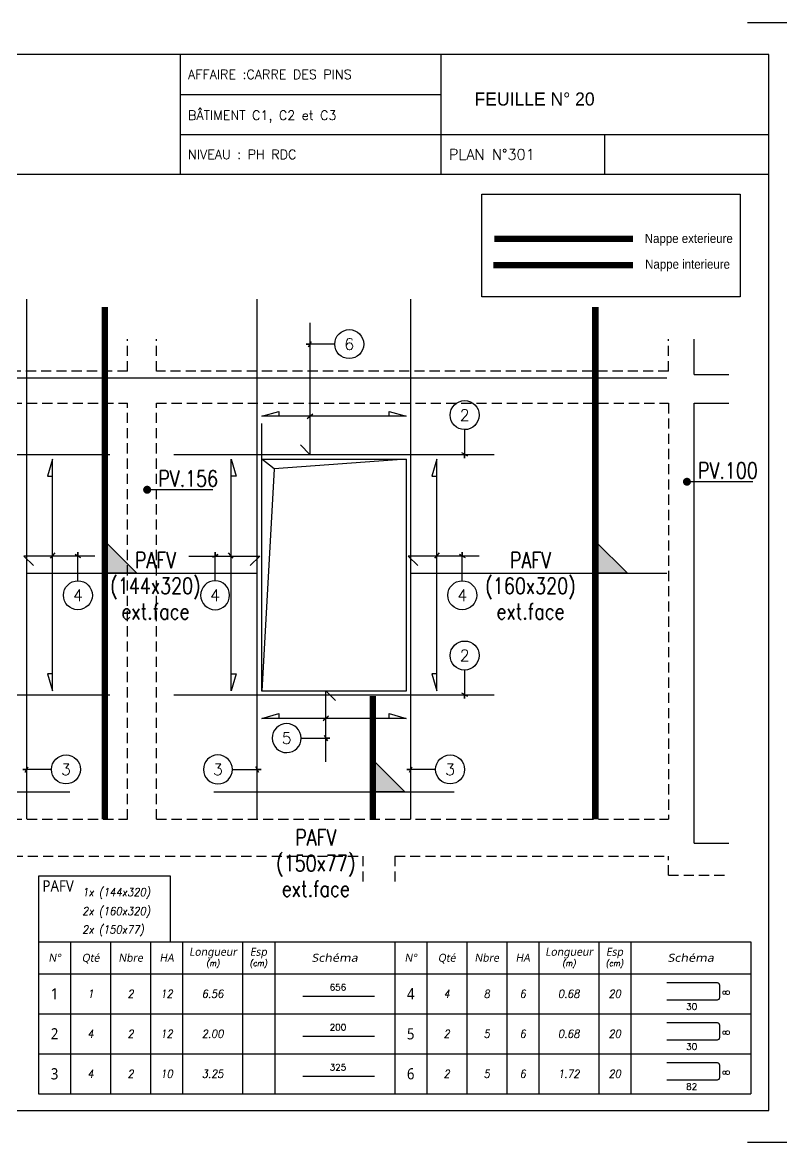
# Model space of a CAD drawing. Header units: metres. Extents: x -5618 to 118954, y -306 to 4637.
# Drawn here: x 12709 to 13183, y 894 to 1594 of the extents above; entities that cross this region are included whole.
import ezdxf
from ezdxf.enums import TextEntityAlignment as Align

# ---------------------------------------------------------------- set-up
doc = ezdxf.new("R2010")
doc.units = ezdxf.units.M
doc.linetypes.add('CACHE', pattern=[9.524999999999999, 6.35, -3.175])
for name, color, linetype in [('COTATION', 1, 'Continuous'), ('GO-CARTOUCHE', 7, 'Continuous'), ('GO-FER-HA', 140, 'Continuous'), ('GO-TEXTE-FER', 3, 'Continuous'), ('STR_TS', 22, 'Continuous'), ('STR_TS_TXT', 7, 'Continuous'), ('STR_VOI-POT', 6, 'Continuous')]:
    doc.layers.add(name, color=color, linetype=linetype)
doc.layers.add('Kofragna_forma', color=7, linetype='Continuous', lineweight=70)
doc.styles.add('schéma', font='simplex.shx')
doc.styles.add('Tableau', font='romans.shx', dxfattribs={"width": 0.9, "oblique": 10})
doc.styles.add('Tableau2', font='trebuc.TTF', dxfattribs={"width": 0.9, "oblique": 10})
doc.styles.add('TEXTE', font='romans.shx')
doc.styles.add('TEXTE TS', font='romans.shx', dxfattribs={"width": 0.7, "oblique": 15})
doc.styles.add('TEXTEBA', font='ARIAL.TTF')

# ---------------------------------------------------------------- blocks, each defined once
blk = doc.blocks.new('ime')
at = {"layer": 'COTATION', "const_width": 2.5}
blk.add_lwpolyline([(1.25, 0, -1), (-1.25, 0, -1)], format="xyb", close=True, dxfattribs=at)
at = {"layer": 'COTATION'}
blk.add_lwpolyline([(41.09158464876236, 0), (0, 0)], dxfattribs=at)
at = {"layer": 'COTATION', "color": 7, "style": 'TEXTE TS', "width": 0.8}
blk.add_attdef('NAME', (9.079526555316988, 2), '', height=10, dxfattribs=at)
blk = doc.blocks.new('A$C6F247267')
blk.add_hatch(color=256).paths.add_polyline_path([(5.684341886080801e-14, -0.1999999999999886), (-0.1999999999999886, 0), (5.684341886080801e-14, 0)])
blk.add_lwpolyline([(-0.1999999999999886, 0), (5.684341886080801e-14, 0), (5.684341886080801e-14, -0.1999999999999886), (-0.1999999999999886, 0)])
blk = doc.blocks.new('mrega')
at = {"layer": 'STR_TS_TXT', "style": 'TEXTE TS', "width": 0.8}
for tag, p in [('ST10', (14.47619047619082, 0)), ('DIM', (14.47619047619082, -16)), ('NOTE', (14.47619047619082, -32))]:
    blk.add_attdef(tag, text='', height=10, dxfattribs=at).set_placement(p, align=Align.CENTER)
blk = doc.blocks.new('U')
at = {"layer": 'GO-TEXTE-FER'}
for p, q in [((0, 0), (0, -1)), ((0, 0), (8.900000000000002, 0)), ((0.8000000000000007, 0), (0.8000000000000007, -1)), ((1.800000000000001, 0), (1.800000000000001, -1)), ((2.800000000000001, 0), (2.800000000000001, -1)), ((3.600000000000001, 0), (3.600000000000001, -1)), ((5.100000000000001, 0), (5.100000000000001, -1)), ((5.900000000000002, 0), (5.900000000000002, -1)), ((8.900000000000002, 0), (8.900000000000002, -1)), ((0, -1), (8.900000000000002, -1))]:
    blk.add_line(p, q, dxfattribs=at)
at = {"layer": 'GO-TEXTE-FER', "color": 1}
blk.add_lwpolyline([(6.803314236992733, -0.6501039319644448), (8.063314236992696, -0.6501039319645301, 0.414213562373095), (8.123314236992684, -0.5901039319644994), (8.123314236992641, -0.2901039319645164, 0.4142135623730951), (8.063314236992653, -0.2301039319644858), (6.803314236992733, -0.2301039319644858)], format="xyb", dxfattribs=at)
at = {"layer": 'GO-TEXTE-FER', "color": 1, "style": 'Tableau'}
blk.add_attdef('Largeur', text='', height=0.16, rotation=90, dxfattribs=at).set_placement((8.284040132140975, -0.4721743387249857), align=Align.MIDDLE_CENTER)
at = {"layer": 'GO-TEXTE-FER', "style": 'Tableau2', "width": 0.9}
blk.add_attdef('NUMERO', text='', height=0.28, dxfattribs=at).set_placement((0.4000000000000021, -0.5), align=Align.MIDDLE_CENTER)
at = {"layer": 'GO-TEXTE-FER', "style": 'Tableau', "oblique": 10, "width": 0.9}
for tag, p in [('QUANTITE', (1.300000000000001, -0.5)), ('NOMBRE', (2.300000000000001, -0.5)), ('NUANCE', (3.200000000000003, -0.5)), ('LONGUEUR', (4.350000000000001, -0.5)), ('ESPACEMENTS', (5.5, -0.5))]:
    blk.add_attdef(tag, text='', height=0.2, dxfattribs=at).set_placement(p, align=Align.MIDDLE_CENTER)
at = {"layer": 'GO-TEXTE-FER', "color": 1, "style": 'Tableau'}
blk.add_attdef('Longueur', text='', height=0.16, dxfattribs=at).set_placement((7.421867254534655, -0.819129785683189), align=Align.MIDDLE_CENTER)
blk = doc.blocks.new('Désignation')
at = {"layer": 'GO-TEXTE-FER'}
for p, q in [((0, 0.7999999999999998), (8.900000000000002, 0.7999999999999998)), ((0, 0.7999999999999998), (0, 0)), ((0.8000000000000007, 0.7999999999999998), (0.8000000000000007, 0)), ((1.800000000000001, 0.7999999999999998), (1.800000000000001, 0)), ((2.800000000000001, 0.7999999999999998), (2.800000000000001, 0)), ((3.600000000000001, 0.7999999999999998), (3.600000000000001, 0)), ((5.100000000000001, 0.7999999999999998), (5.100000000000001, 0)), ((5.900000000000002, 0.7999999999999998), (5.900000000000002, 0)), ((8.900000000000002, 0.7999999999999998), (8.900000000000002, 0)), ((0, 0), (8.900000000000002, 0))]:
    blk.add_line(p, q, dxfattribs=at)
at = {"layer": 'GO-TEXTE-FER', "style": 'Tableau2', "oblique": 10}
for s, p in [('Longueur', (4.356051620639308, 0.5496028384462006)), ('Esp', (5.494334133658599, 0.5496028384462006)), ('N°', (0.4000000000000004, 0.3999999999999995)), ('Qté', (1.300000000000001, 0.3999999999999995)), ('Nbre', (2.300000000000001, 0.3999999999999995)), ('HA', (3.200000000000001, 0.3999999999999995))]:
    blk.add_text(s, height=0.2, dxfattribs=at).set_placement(p, align=Align.MIDDLE_CENTER)
at = {"layer": 'GO-TEXTE-FER', "color": 7, "style": 'Tableau', "oblique": 10, "width": 0.9}
for s, p in [('(m)', (4.356051620639308, 0.2654942762949544)), ('(cm)', (5.494334133658599, 0.2654942762949544))]:
    blk.add_text(s, height=0.15, dxfattribs=at).set_placement(p, align=Align.MIDDLE_CENTER)
at = {"layer": 'GO-TEXTE-FER', "style": 'Tableau2', "oblique": 10, "width": 1.2}
blk.add_text('Schéma', height=0.2, dxfattribs=at).set_placement((7.400000000000002, 0.3999999999999995), align=Align.MIDDLE_CENTER)
blk = doc.blocks.new('Barre libre')
at = {"layer": 'GO-TEXTE-FER'}
for p, q in [((0, 0), (0, -1)), ((0, 0), (8.900000000000002, 0)), ((0.8000000000000007, 0), (0.8000000000000007, -1)), ((1.800000000000001, 0), (1.800000000000001, -1)), ((2.800000000000001, 0), (2.800000000000001, -1)), ((3.600000000000001, 0), (3.600000000000001, -1)), ((5.100000000000001, 0), (5.100000000000001, -1)), ((5.900000000000002, 0), (5.900000000000002, -1)), ((8.900000000000002, 0), (8.900000000000002, -1)), ((0, -1), (8.900000000000002, -1))]:
    blk.add_line(p, q, dxfattribs=at)
at = {"layer": 'GO-TEXTE-FER', "color": 1}
blk.add_line((6.602571662135945, -0.562752053263365), (8.393530367494153, -0.562752053263365), dxfattribs=at)
at = {"layer": 'GO-TEXTE-FER', "color": 1, "style": 'Tableau'}
blk.add_attdef('Longueur', text='', height=0.16, dxfattribs=at).set_placement((7.481415956780632, -0.3359449369562739), align=Align.MIDDLE_CENTER)
at = {"layer": 'GO-TEXTE-FER', "style": 'Tableau2', "width": 0.9}
blk.add_attdef('NUMERO', text='', height=0.28, dxfattribs=at).set_placement((0.4000000000000021, -0.5), align=Align.MIDDLE_CENTER)
at = {"layer": 'GO-TEXTE-FER', "style": 'Tableau', "oblique": 10, "width": 0.9}
for tag, p in [('QUANTITE', (1.300000000000001, -0.5)), ('NOMBRE', (2.300000000000001, -0.5)), ('NUANCE', (3.200000000000003, -0.5)), ('LONGUEUR', (4.350000000000001, -0.5)), ('ESPACEMENTS', (5.5, -0.5))]:
    blk.add_attdef(tag, text='', height=0.2, dxfattribs=at).set_placement(p, align=Align.MIDDLE_CENTER)

msp = doc.modelspace()

# ---------------------------------------------------------------- linework, layer by layer
for p, q in [((12807.16797789411, 1573.712024445221), (12807.16797789411, 1498.770781202282)), ((12970.13793521957, 1573.739450405625), (12970.13793521957, 1498.770781202282)), ((12807.16797789434, 1548.714524444932), (12970.1379352198, 1548.714524444932)), ((12807.16797789434, 1523.717024444992), (12970.1379352198, 1523.717024444992)), ((12970.13793521957, 1523.744450405514), (13174.9901861481, 1523.744450405514)), ((13072.47443438508, 1523.744450405514), (13072.47443438508, 1498.770781202282))]:
    msp.add_line(p, q)
at = {"linetype": 'ByBlock', "lineweight": -3, "ltscale": 4.5}
msp.add_line((12858.37565188813, 1320.787650645197, 187.688179425467), (12858.37565188813, 1343.024303661975, 187.688179425467), dxfattribs=at)
for points in [[(13161.65818614839, 1593.710024444776), (13194.98818614823, 1593.71002441544), (13194.98818614823, 1560.380024415249)], [(13174.9901861481, 1498.770781202282), (12225.0851861483, 1498.770781202282)], [(13194.98818614823, 927.1100244153464), (13194.98818614823, 893.7800244451906), (13161.65818614839, 893.7800244451906)]]:
    msp.add_lwpolyline(points)
msp.add_lwpolyline([(12225.0851861483, 1573.712024445221), (12225.0851861483, 913.7780244450956), (13174.9901861481, 913.7780244450956), (13174.9901861481, 1573.712024445221)], close=True)
at = {"layer": 'COTATION'}
for p, q in [((12886.68962241212, 1346.196973284189, 281.5322691382004), (12890.04473946525, 1349.147666997516, 281.5322691382004)), ((12726.14826916841, 1258.865318388123, 281.5322691382005), (12729.09896288174, 1262.220435441251, 281.5322691382005)), ((12840.44247279232, 1258.865318388472, 281.5322691382004), (12837.49177907899, 1262.2204354416, 281.5322691382004)), ((12966.30883098394, 1258.865318388445, 187.688179425467), (12969.25952469727, 1262.220435441573, 187.688179425467)), ((12900.00210359794, 1160.300706247286, 281.5322691382004), (12896.64698654481, 1157.350012533959, 281.5322691382004))]:
    msp.add_line(p, q, dxfattribs=at)
for points, elevation in [([(12937.8180039311, 1347.672320140857), (12937.8180039311, 1350.672313870597), (12948.37565188819, 1347.672320140857), (12858.37565188813, 1347.67232014085), (12868.93329984519, 1350.67231387059), (12868.93329984519, 1347.67232014085)], 187.688179425467), ([(12727.40507656444, 1186.624122580514), (12724.4050828347, 1186.624122580514), (12727.40507656444, 1176.066474623426), (12727.40507656444, 1320.787650644874), (12724.4050828347, 1310.230002687815), (12727.40507656444, 1310.230002687815)], 187.688179425467), ([(12839.1856653963, 1186.624122580864), (12842.18565912604, 1186.624122580864), (12839.1856653963, 1176.066474623775), (12839.18566539629, 1320.787650645223), (12842.18565912603, 1310.230002688164), (12839.18566539629, 1310.230002688164)], 187.688179425467), ([(12967.56563837997, 1186.624122580836), (12964.56564465023, 1186.624122580836), (12967.56563837997, 1176.066474623748), (12967.56563837997, 1320.787650645196), (12964.56564465023, 1310.230002688136), (12967.56563837997, 1310.230002688136)], 93.84408971273348), ([(12937.8180039311, 1158.825359390626), (12937.8180039311, 1161.825353120366), (12948.37565188819, 1158.825359390626), (12858.37565188813, 1158.825359390619), (12868.93329984519, 1161.825353120358), (12868.93329984519, 1158.825359390619)], 187.688179425467)]:
    msp.add_lwpolyline(points, dxfattribs=dict(at, elevation=elevation))
at = {"layer": 'GO-FER-HA'}
for points, elevation in [([(12903.83492135574, 1392.76182596484, -512.322006256741), (12903.83464531471, 1392.691115286722), (12885.96718093864, 1392.691115286719), (12888.36718093854, 1392.691115286719), (12887.47012466385, 1390.994059011858), (12889.26423721353, 1394.388171561581)], 281.5322691382004), ([(12984.92616080272, 1339.255391062278, -512.322006256741), (12984.99687148084, 1339.255115021247), (12984.99687148084, 1321.387650645171), (12984.99687148084, 1323.787650645078), (12986.6939277557, 1322.890594370379), (12983.29981520598, 1324.684706920067)], 187.6881794254669), ([(12743.43530899125, 1244.826638993264, -512.322006256741), (12743.36459831314, 1244.826915034296), (12743.36459831313, 1262.694379410372), (12743.36459831313, 1260.294379410465), (12741.66754203827, 1261.191435685163), (12745.061654588, 1259.397323135477)], 281.5322691382005), ([(12829.01338285001, 1244.826638993613, 512.322006256741), (12829.08409352813, 1244.826915034645), (12829.08409352813, 1262.694379410721), (12829.08409352813, 1260.294379410814), (12830.781149803, 1261.191435685512), (12827.38703725327, 1259.397323135826)], 281.5322691382004), ([(12983.59587080678, 1244.826638993586, -512.322006256741), (12983.52516012867, 1244.826915034618), (12983.52516012866, 1262.694379410694), (12983.52516012866, 1260.294379410787), (12981.8281038538, 1261.191435685485), (12985.22221640352, 1259.397323135798)], 187.688179425467), ([(12984.92616080272, 1189.070768091956, -512.322006256741), (12984.99687148084, 1189.070492050924), (12984.99687148084, 1171.203027674848), (12984.99687148084, 1173.603027674755), (12986.6939277557, 1172.705971400057), (12983.29981520598, 1174.500083949744)], 187.6881794254669), ([(12882.85680465432, 1146.569345930704, 512.322006256741), (12882.85708069535, 1146.498635252585), (12900.72454507143, 1146.498635252583), (12898.32454507152, 1146.498635252583), (12899.22160134622, 1144.801578977722), (12897.42748879653, 1148.195691527445)], 281.5322691382004), ([(12726.84339230534, 1127.007291177619, -512.322006256741), (12726.84311626431, 1126.9365804995), (12708.97565188824, 1126.936580499498), (12711.37565188814, 1126.936580499498), (12710.47859561345, 1125.239524224637), (12712.27270816313, 1128.63363677436)], 306.2433205729542), ([(12839.90791147092, 1127.007291177617, 512.322006256741), (12839.90818751195, 1126.936580499499), (12857.77565188803, 1126.936580499496), (12855.37565188812, 1126.936580499496), (12856.27270816282, 1125.239524224635), (12854.47859561313, 1128.633636774358)], 306.2433205729542), ([(12966.84339230534, 1127.007291177617, -512.322006256741), (12966.84311626431, 1126.936580499499), (12948.97565188824, 1126.936580499496), (12951.37565188814, 1126.936580499496), (12950.47859561345, 1125.239524224635), (12952.27270816313, 1128.633636774358)], 306.2433205729542)]:
    msp.add_lwpolyline(points, format="xyb", dxfattribs=dict(at, elevation=elevation))
at = {"layer": 'GO-TEXTE-FER'}
msp.add_lwpolyline([(12718.79552525847, 1019.26730114518), (12801.29552525847, 1019.26730114518), (12801.29552525847, 1060.209775877581), (12718.79552525847, 1060.209775877581)], close=True, dxfattribs=at)
at = {"layer": 'Kofragna_forma', "linetype": 'CACHE', "lineweight": -3}
for p, q in [((12774.37565188813, 1375.790150645304, 187.688179425467), (12774.37565188813, 1395.790150645302, 187.688179425467)), ((12792.37565188813, 1375.790150645304, 187.688179425467), (12792.37565188813, 1395.790150645302, 187.688179425467)), ((13112.32696517138, 1375.790150645304, 187.688179425467), (13112.32696517138, 1395.790150645304, 187.688179425467)), ((12774.37565188813, 1375.790150645304, 187.688179425467), (12454.37565629324, 1375.790150645304, 187.688179425467)), ((13112.32696517138, 1375.790150645304, 187.688179425467), (12792.37565188813, 1375.790150645304, 187.688179425467)), ((12454.37565629324, 1355.787650645223, 187.688179425467), (12774.37565188813, 1355.787650645223, 187.688179425467)), ((12774.37565188813, 1095.787650645222, 187.688179425467), (12774.37565188813, 1355.787650645221, 187.688179425467)), ((12792.37565188813, 1095.787650645222, 187.688179425467), (12792.37565188813, 1355.787650645221, 187.688179425467)), ((12792.37565188813, 1355.787650645223, 187.688179425467), (13112.32696517138, 1355.787650645223, 187.688179425467)), ((13112.32696517138, 1355.787650645223, 187.688179425467), (13112.32696517138, 1095.787650645223, 187.688179425467)), ((12454.37565188813, 1095.787650645224, 187.688179425467), (12774.37565188813, 1095.787650645224, 187.688179425467)), ((12792.37565188813, 1095.787650645224, 187.688179425467), (13112.32696517138, 1095.787650645223, 187.688179425467)), ((12645.37565188813, 1072.787650645224, 187.688179425467), (12921.32696517138, 1072.787650645223, 187.688179425467)), ((12921.32696517138, 1072.787650645223, 187.688179425467), (12921.32696517138, 1055.787650645223, 187.688179425467)), ((12921.32696517137, 1072.787650645224, 187.688179425467), (12921.32696517137, 1055.787650645224, 187.688179425467)), ((12941.42446517145, 1072.787650645224, 187.688179425467), (12941.42446517144, 1055.787650645224, 187.688179425467)), ((12941.42446517144, 1072.787650645224, 187.688179425467), (13112.32696517136, 1072.787650645224, 187.688179425467)), ((13112.32696517137, 1060.787650645224, 187.688179425467), (13112.32696517136, 1072.787650645224, 187.688179425467)), ((13112.32696517137, 1060.787650645224, 187.688179425467), (13150.12131255457, 1060.787650645224, 187.688179425467))]:
    msp.add_line(p, q, dxfattribs=at)
at = {"layer": 'Kofragna_forma', "color": 4, "lineweight": -3}
for p, q in [((13128.42446517145, 1373.790150645304, 187.688179425467), (13128.42446517145, 1395.790150645304, 187.688179425467)), ((13128.32812893701, 1373.790150645304, 187.688179425467), (13150.12131255457, 1373.790150645304, 187.688179425467)), ((13128.32812893701, 1355.790150645304, 187.688179425467), (13150.12131255457, 1355.790150645304, 187.688179425467)), ((13128.42446517145, 1080.787650645224, 187.688179425467), (13128.42446517145, 1355.790150645304, 187.688179425467)), ((13128.42446517145, 1080.787650645224, 187.688179425467), (13150.12131255457, 1080.787650645224, 187.688179425467))]:
    msp.add_line(p, q, dxfattribs=at)
for points, elevation in [([(12858.37565188813, 1320.787650645195), (12948.37565188813, 1320.787650645195), (12948.37565188813, 1175.787650645195), (12858.37565188813, 1175.787650645195), (12858.37565188813, 1320.787650645195)], 187.688179425467), ([(12948.37565188813, 1320.787650645195), (12866.02263491179, 1314.674900811497), (12858.37565188813, 1175.787650645195)], 187.688179425467), ([(12866.02263491179, 1314.674900811497), (12858.37565188813, 1320.787650645195)], 93.84408971273348)]:
    msp.add_lwpolyline(points, dxfattribs=dict(at, elevation=elevation))
at = {"layer": 'STR_TS', "color": 7}
msp.add_lwpolyline([(12995.6816619052, 1486.445730273484), (13157.22539942427, 1486.445730273484), (13157.22539942427, 1422.160350701324), (12995.6816619052, 1422.160350701324)], close=True, dxfattribs=at)
at = {"layer": 'STR_TS', "linetype": 'CACHE', "ltscale": 2, "const_width": 4}
msp.add_lwpolyline([(13090.10162400248, 1458.451324364585), (13003.54374289039, 1458.451324364585)], dxfattribs=at)
at = {"layer": 'STR_TS', "const_width": 4}
msp.add_lwpolyline([(13090.10162400248, 1441.996368096392), (13002.98226682915, 1441.996368096392)], dxfattribs=at)
at = {"layer": 'STR_TS', "linetype": 'CACHE', "ltscale": 2, "const_width": 4}
for points, elevation in [([(12760.2262693424, 1095.787650645197), (12760.2262693424, 1415.787650645197)], 187.688179425467), ([(13066.64819594113, 1095.787650645197), (13066.64819594113, 1415.787650645197)], 187.688179425467), ([(12927.66123955799, 1095.787650645222), (12927.66123955799, 1172.787650645223)], 281.5322691382005)]:
    msp.add_lwpolyline(points, dxfattribs=dict(at, elevation=elevation))
at = {"layer": 'STR_TS', "color": 3}
for points, elevation in [([(12711.37565188813, 1249.638548317398), (12855.37565188813, 1249.638548317398)], 187.688179425467), ([(12951.37565188813, 1249.638548317398), (13111.37565188813, 1249.638548317397)], 187.688179425467), ([(12588.37565188813, 1112.980562315121), (12738.37565188819, 1112.980562315121)], 281.5322691382005), ([(12828.37565188813, 1112.980562315119), (12978.37565188819, 1112.980562315119)], 281.5322691382005)]:
    msp.add_lwpolyline(points, dxfattribs=dict(at, elevation=elevation))
at = {"layer": 'STR_VOI-POT'}
for p, q in [((12711.37565188813, 1095.787650645224, 281.5322691382004), (12711.37565188815, 1420.790150645303, 281.5322691382004)), ((12855.37565188813, 1095.787650645222, 281.5322691382004), (12855.37565188811, 1420.790150645302, 281.5322691382004)), ((12951.37565188813, 1095.787650645222, 281.5322691382004), (12951.37565188815, 1420.790150645302, 281.5322691382004)), ((12455.37565188813, 1371.566812457136, 187.6881794254669), (13111.32696517137, 1371.566812457136, 187.6881794254669)), ((12563.37565188813, 1323.787650645224, 187.688179425467), (12763.37565188813, 1323.787650645224, 187.688179425467)), ((12803.37565188813, 1323.787650645223, 187.688179425467), (13003.37565188813, 1323.787650645223, 187.688179425467)), ((12563.37565188813, 1173.603027674902, 187.688179425467), (12763.37565188813, 1173.603027674901, 187.688179425467)), ((12803.37565188813, 1173.603027674901, 187.688179425467), (13003.37565188813, 1173.603027674901, 187.688179425467))]:
    msp.add_line(p, q, dxfattribs=at)
for points, elevation in [([(12888.36718093869, 1405.914401737357), (12888.36718093869, 1323.787650645223), (12882.38529226004, 1329.769539323882)], 281.5322691382004), ([(12753.88778013565, 1260.294379410465), (12709.5606804287, 1260.294379410465), (12715.54256910736, 1254.312490731812)], 281.5322691382005), ([(12812.70296182508, 1260.294379410814), (12857.03006153203, 1260.294379410814), (12851.04817285337, 1254.312490732161)], 281.5322691382004), ([(12994.04834195118, 1260.294379410787), (12949.72124224423, 1260.294379410787), (12955.70313092289, 1254.312490732134)], 187.688179425467), ([(12898.32454507137, 1131.668847241938), (12898.32454507137, 1175.995946948886), (12904.30643375003, 1170.014058270226)], 281.5322691382004)]:
    msp.add_lwpolyline(points, dxfattribs=dict(at, elevation=elevation))

# ---------------------------------------------------------------- block references
at = {"layer": 'COTATION'}
ref = msp.add_blockref('ime', (13123.88334851398, 1306.68930034366, 187.688179425467), dxfattribs=at)
ref.add_attrib('NAME', 'PV.100', (13130.78031785947, 1308.68930034366, 187.688179425467), dxfattribs={"color": 7, "height": 10, "style": 'TEXTE TS', "width": 0.8})
ref = msp.add_blockref('ime', (12786.61204219641, 1301.687696427998, 187.688179425467), dxfattribs=at)
ref.add_attrib('NAME', 'PV.156', (12793.54019626155, 1303.687696427998, 187.688179425467), dxfattribs={"color": 7, "height": 10, "style": 'TEXTE TS', "width": 0.8})
at = {"layer": 'GO-FER-HA', "xscale": 25, "yscale": 25, "zscale": 25}
for p in [(12718.79552525847, 999.2673011451801), (12941.29552525847, 999.2673011451801)]:
    msp.add_blockref('Désignation', p, dxfattribs=at)
at = {"layer": 'GO-TEXTE-FER', "xscale": 25, "yscale": 25, "zscale": 25}
for name, p, values in [('Barre libre', (12718.79552525847, 999.2673011451801), {'NUMERO': '1', 'QUANTITE': '1', 'NOMBRE': '2', 'NUANCE': '12', 'Longueur': '656', 'LONGUEUR': '6.56'}), ('U', (12941.29552525847, 999.2673011451801), {'NUMERO': '4', 'QUANTITE': '4', 'NOMBRE': '8', 'NUANCE': '6', 'Longueur': '30', 'Largeur': '8', 'LONGUEUR': '0.68', 'ESPACEMENTS': '20'}), ('Barre libre', (12718.79552525847, 974.2673011451801), {'NUMERO': '2', 'QUANTITE': '4', 'NOMBRE': '2', 'NUANCE': '12', 'Longueur': '200', 'LONGUEUR': '2.00'}), ('U', (12941.29552525847, 974.2673011451801), {'NUMERO': '5', 'QUANTITE': '2', 'NOMBRE': '5', 'NUANCE': '6', 'Longueur': '30', 'Largeur': '8', 'LONGUEUR': '0.68', 'ESPACEMENTS': '20'}), ('Barre libre', (12718.79552525847, 949.2673011451801), {'NUMERO': '3', 'QUANTITE': '4', 'NOMBRE': '2', 'NUANCE': '10', 'Longueur': '325', 'LONGUEUR': '3.25'}), ('U', (12941.29552525847, 949.2673011451801), {'NUMERO': '6', 'QUANTITE': '2', 'NOMBRE': '5', 'NUANCE': '6', 'Longueur': '82', 'Largeur': '8', 'LONGUEUR': '1.72', 'ESPACEMENTS': '20'})]:
    msp.add_blockref(name, p, dxfattribs=at).add_auto_attribs(values)
at = {"layer": 'STR_TS', "xscale": 100, "yscale": 100, "zscale": 100, "rotation": 180}
for p in [(12760.2262693424, 1249.638548317398, 187.688179425467), (13066.64819594114, 1249.638548317397, 187.688179425467), (12927.661239558, 1112.980562315119, 281.5322691382005)]:
    msp.add_blockref('A$C6F247267', p, dxfattribs=at)
at = {"layer": 'STR_TS_TXT'}
for p, values in [((12777.34131798884, 1252.694521724964, 469.2204485636672), {'NOTE': 'ext.face', 'ST10': 'PAFV', 'DIM': '(144x320)'}), ((13011.68156783451, 1252.694521724963, 281.5322691381999), {'NOTE': 'ext.face', 'ST10': 'PAFV', 'DIM': '(160x320)'}), ((12877.53682596144, 1079.410816195842, 469.2204485636669), {'NOTE': 'ext.face', 'ST10': 'PAFV', 'DIM': '(150x77)'})]:
    msp.add_blockref('mrega', p, dxfattribs=at).add_auto_attribs(values)

# ---------------------------------------------------------------- texts
at = {"style": 'schéma'}
for s, height, p in [('AFFAIRE :CARRE DES PINS', 5.832750000000001, (12812.16747789449, 1558.296899445046)), ('BÂTIMENT C1, C2 et C3', 5.832750000000001, (12812.16747789473, 1532.743899415404)), ('NIVEAU : PH RDC', 5.832750000000001, (12812.16747789426, 1508.301899474853)), ('PLAN N°301', 6.665999999999999, (12975.13743521995, 1507.885274415411))]:
    msp.add_text(s, height=height, dxfattribs=at).set_placement(p)
at = {"linetype": 'ByBlock', "lineweight": -3, "ltscale": 4.5}
msp.add_text('FEUILLE N° 20', height=8.2, dxfattribs=at).set_placement((12991.13793521957, 1541.744450405514))
at = {"layer": 'GO-CARTOUCHE', "color": 2, "style": 'TEXTEBA', "width": 0.9}
for s, p in [('Nappe exterieure', (13125.03929393848, 1455.897458991665)), ('Nappe interieure', (13124.27087273637, 1439.806685332489))]:
    msp.add_text(s, height=5.702400000000001, dxfattribs=at).set_placement(p, align=Align.CENTER)
at = {"layer": 'GO-FER-HA', "style": 'TEXTE'}
for s, rotation, p in [('6', 359.9999999999479, (12912.89140794957, 1392.691115286702, 375.5322691382005)), ('2', 359.9999999999544, (12984.99687148086, 1348.3118776561, 281.6881794254671)), ('4', 359.9999999999544, (12743.36459831312, 1235.770152399558, 375.5322691382006)), ('4', 359.9999999999544, (12983.52516012864, 1235.77015239988, 281.6881794254671)), ('2', 359.9999999999544, (12984.99687148086, 1198.127254685778, 281.6881794254671)), ('3', 359.9999999999479, (12735.89987889916, 1126.93658049948, 400.2433205729542)), ('3', 359.9999999999479, (12975.89987889916, 1126.936580499479, 400.2433205729542))]:
    msp.add_text(s, height=7.199999999999999, rotation=rotation, dxfattribs=at).set_placement(p, align=Align.MIDDLE_CENTER)
for s, p in [('4', (12829.08409352815, 1235.770152399907, 375.5322691382005)), ('5', (12873.8003180605, 1146.498635252565, 375.5322691382005)), ('3', (12830.8514248771, 1126.936580499479, 400.2433205729542))]:
    msp.add_text(s, height=7.199999999999999, dxfattribs=at).set_placement(p, align=Align.MIDDLE_CENTER)
at = {"layer": 'GO-TEXTE-FER', "style": 'Tableau', "oblique": 10, "width": 0.9}
for s, p in [('1x (144x320)', (12746.06288920146, 1047.753154073258)), ('2x (160x320)', (12746.06288920146, 1035.91509587917)), ('2x (150x77)', (12746.06288920146, 1024.405810876165))]:
    msp.add_text(s, height=5.056179772500054, dxfattribs=at).set_placement(p)
at = {"layer": 'GO-TEXTE-FER', "style": 'Tableau2', "width": 0.9}
msp.add_attdef('PAFV', text='1', height=7.078651681500075, dxfattribs=at).set_placement((12731.02161733634, 1054.173607477634), align=Align.MIDDLE_CENTER)

doc.saveas('drawing.dxf')
